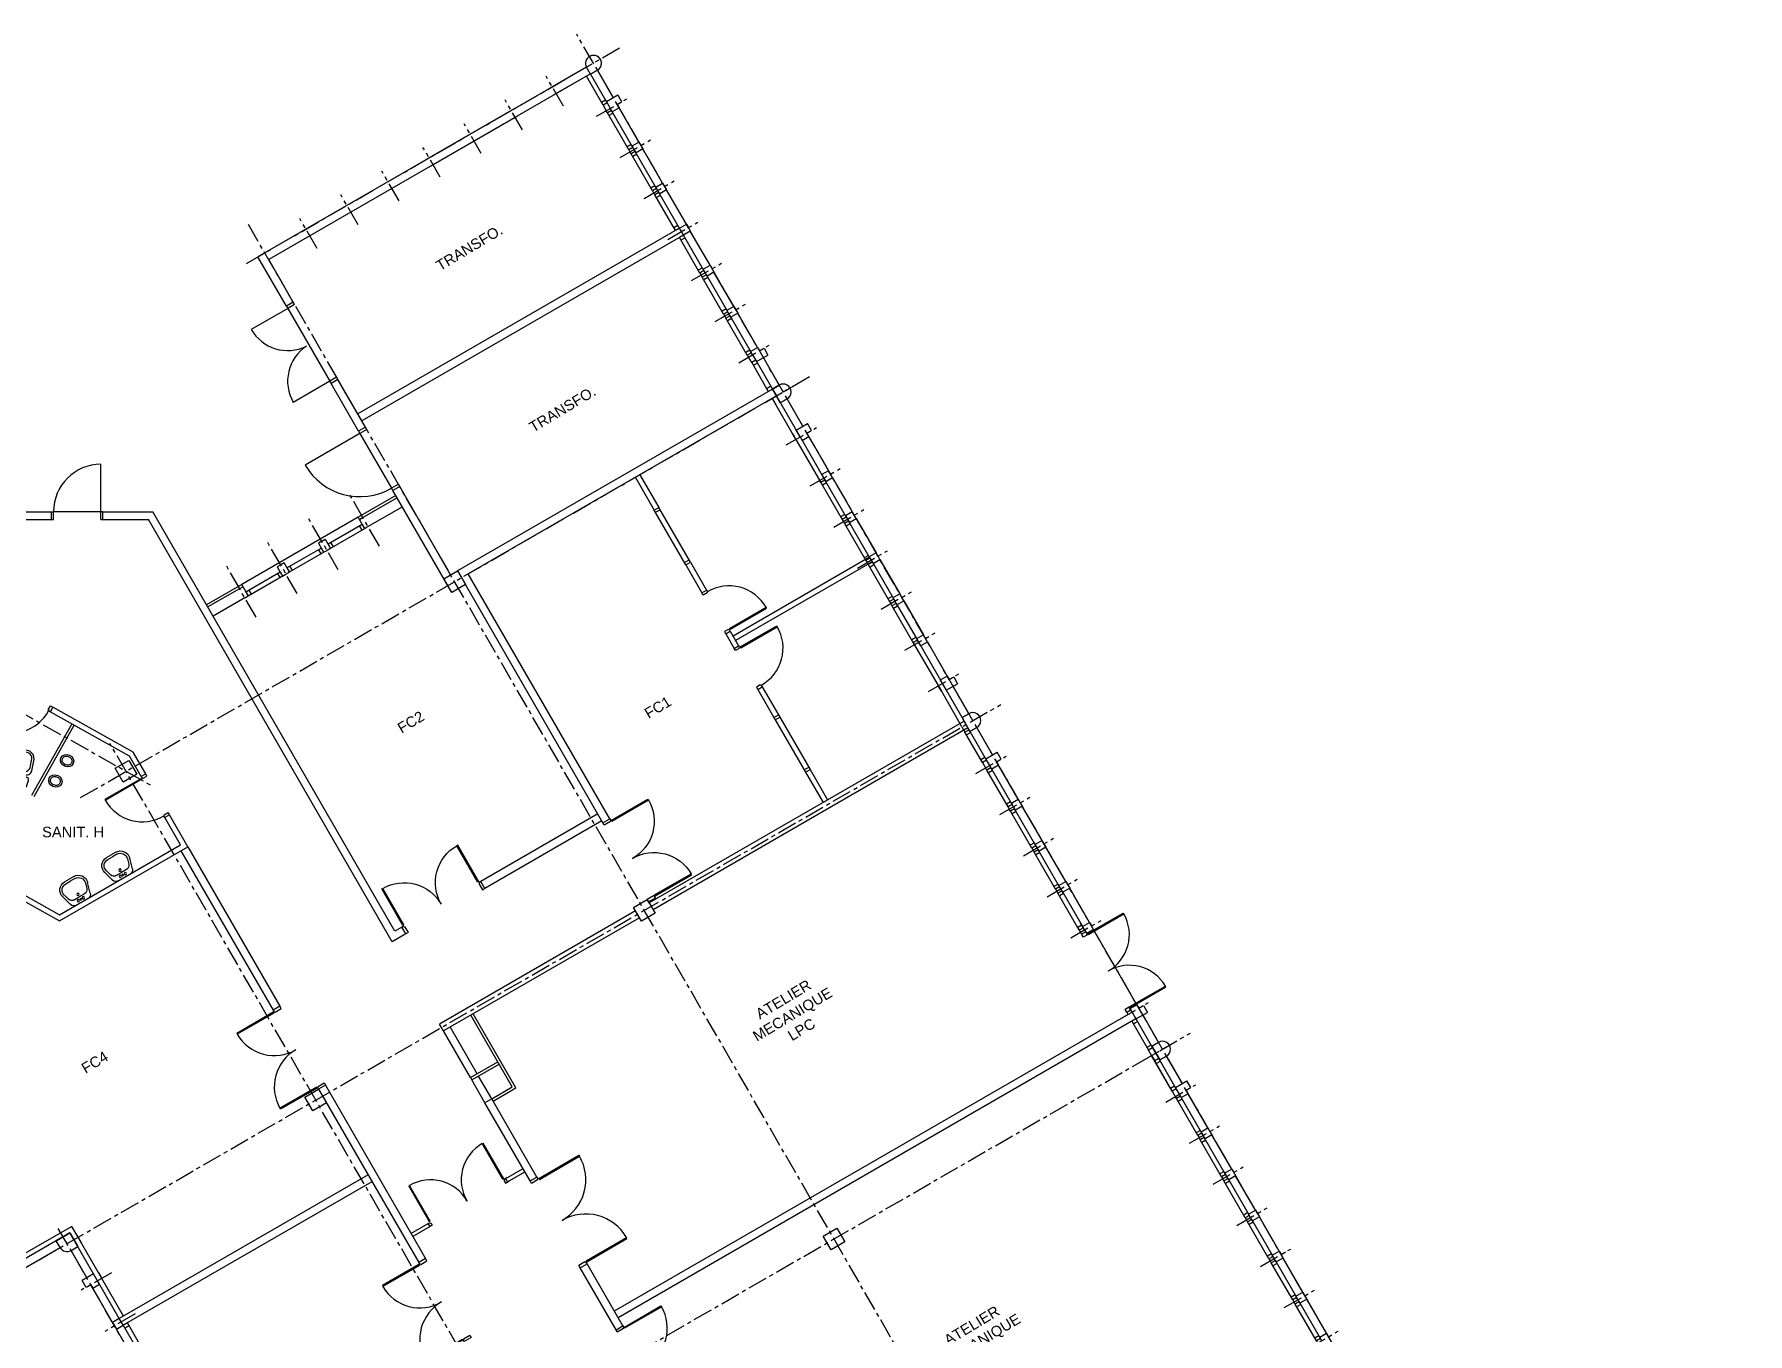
# Model space of a CAD drawing. Extents: x 1614 to 26454, y 2920 to 16595.
# Drawn here: x 8666 to 11918, y 11017 to 13482 of the extents above; entities that cross this region are included whole.
import ezdxf

# ---------------------------------------------------------------- set-up
doc = ezdxf.new("R2010")
doc.units = 0
doc.header["$MEASUREMENT"] = 0
doc.linetypes.add('AXES', pattern=[2, 1.25, -0.25, 0.25, -0.25])
doc.layers.get('0').update_dxf_attribs({"linetype": 'CONTINUOUS'})
for name, color, linetype in [('BA_APPUI_FENETRE', 140, 'CONTINUOUS'), ('BA_AXE_TRAME', 253, 'AXES'), ('BA_BARDAGE', 1, 'CONTINUOUS'), ('BA_CLOISON_EXISTANTE', 4, 'CONTINUOUS'), ('BA_DOUBLAGE', 134, 'CONTINUOUS'), ('BA_MENUIS_EXTERIEURE', 6, 'CONTINUOUS'), ('BA_MENUIS_INTERIEURE', 202, 'CONTINUOUS'), ('BA_STRUCTURE', 5, 'CONTINUOUS'), ('EQ_SANITAIRE', 60, 'CONTINUOUS'), ('TXT_REP_PIECE', 3, 'CONTINUOUS')]:
    doc.layers.add(name, color=color, linetype=linetype)

# ---------------------------------------------------------------- blocks, each defined once
blk = doc.blocks.new('LAV60')
for p, q in [((-14.4, 0), (0, 0)), ((14.4, 0), (0, 0)), ((-24, -7.3), (-30.4, -29.5)), ((-25.6, -30.9), (-22.3, -19.3)), ((-12.7, -12), (0, -12)), ((12.7, -12), (0, -12)), ((25.6, -30.9), (22.3, -19.3)), ((24, -7.3), (30.4, -29.5)), ((-11.2, -50), (0, -50)), ((-11.2, -55), (0, -55)), ((11.2, -50), (0, -50)), ((11.2, -55), (0, -55))]:
    blk.add_line(p, q)
for centre, radius in [((-6, -6), 2.61), ((0, -17.8), 2.54), ((0, -6), 1.44), ((6, -6), 2.61)]:
    blk.add_circle(centre, radius)
for centre, radius, start, end in [((-14.4, -10), 10, 90, 164.0546), ((14.4, -10), 10, 15.9454, 90), ((-11.2, -35), 20, 164.0546, 270), ((-11.2, -35), 15, 164.0546, 270), ((-12.7, -22), 10, 90, 164.0546), ((11.2, -35), 20, 270, 15.9454), ((11.2, -35), 15, 270, 15.9454), ((12.7, -22), 10, 15.9454, 90)]:
    blk.add_arc(centre, radius, start, end)
blk = doc.blocks.new('WC')
for p, q in [((-35.6, 21.6), (-56.7, 14.5)), ((-39.3, 16.2), (-55.4, 10.7)), ((-26.4, 5.3), (-26.4, 0)), ((-26.4, -5.3), (-26.4, 0)), ((-20.3, 14), (-22.5, 14)), ((-22.4, 12.2), (-22.4, 0)), ((-22.4, -12.2), (-22.4, 0)), ((-20.3, -20.8), (-20.3, 20.8)), ((-5, 27.9), (-16.3, 25.7)), ((0, -22.9), (0, 22.9)), ((-35.6, -21.6), (-56.7, -14.5)), ((-39.3, -16.2), (-55.4, -10.7)), ((-20.3, -14), (-22.5, -14)), ((-5, -27.9), (-16.3, -25.7))]:
    blk.add_line(p, q)
for centre, radius, start, end in [((-49.5, 0), 16.2, 116.4444, 180), ((-49.5, -0.4), 16.2, 178.1961, 178.7319), ((-49.5, 0), 16.2, 180, 243.5556), ((-49.5, 0), 12.2, 116.4444, 180), ((-49.5, 0), 12.2, 180, 243.5556), ((-37.4, 5.3), 11, 0, 102.4), ((-32.4, 12.2), 10, 0, 108.6162), ((-21.2, 0), 11.5, 134.9643, 225.0357), ((-15.3, 20.8), 5, 101.0796, 180), ((-5, 22.9), 5, 0, 90), ((-37.4, -5.3), 11, 257.6, 0), ((-32.4, -12.2), 10, 251.3838, 0), ((-15.3, -20.8), 5, 180, 258.9204), ((-5, -22.9), 5, 270, 0)]:
    blk.add_arc(centre, radius, start, end)
blk = doc.blocks.new('baie1')
at = {"layer": 'BA_APPUI_FENETRE'}
blk.add_line((7.5, -5), (82.5, -5), dxfattribs=at)
at = {"layer": 'BA_DOUBLAGE'}
for p, q in [((4.5, 19), (0, 19)), ((85.5, 19), (90, 19))]:
    blk.add_line(p, q, dxfattribs=at)
at = {"layer": 'BA_MENUIS_EXTERIEURE'}
for p, q in [((4.5, 19), (85.5, 19)), ((4.5, 10), (4.5, 19)), ((4.5, 10), (85.5, 10)), ((10.5, 10), (10.5, 19)), ((79.5, 10), (79.5, 19)), ((85.5, 10), (85.5, 19))]:
    blk.add_line(p, q, dxfattribs=at)
at = {"layer": 'BA_STRUCTURE'}
for points in [[(0, 10), (7.5, 10), (7.5, -5), (0, -5)], [(90, -5), (82.5, -5), (82.5, 10), (90, 10)]]:
    blk.add_lwpolyline(points, dxfattribs=at)
blk = doc.blocks.new('baie2')
at = {"layer": 'BA_DOUBLAGE'}
blk.add_line((-12, 19), (0, 19), dxfattribs=at)
at = {"layer": 'BA_MENUIS_EXTERIEURE'}
for p, q in [((-78.3, 10), (-78.3, 19)), ((-12, 19), (-78.3, 19)), ((-12, 10), (-78.3, 10)), ((-72.3, 10), (-72.3, 19)), ((-18, 10), (-18, 19)), ((-12, 10), (-12, 19))]:
    blk.add_line(p, q, dxfattribs=at)
at = {"layer": 'BA_STRUCTURE'}
for p, q in [((-75, 0), (-75, 10)), ((0, 10), (-15, 10)), ((-15, 10), (-15, -15)), ((0, -15), (-15, -15)), ((0, -5), (0, -15))]:
    blk.add_line(p, q, dxfattribs=at)
blk = doc.blocks.new('P160_15')
for p, q in [((3.5, 16.5), (3.5, 96.5)), ((3.5, 96.5), (5.5, 96.5)), ((5.5, 16.5), (5.5, 96.6)), ((167.5, 16.5), (167.5, 96.6)), ((169.5, 96.5), (167.5, 96.5)), ((169.5, 16.5), (169.5, 96.5)), ((0, 0), (0, 15)), ((0, 15), (3.5, 15)), ((5, 0), (0, 0)), ((3.5, 16.5), (5.5, 16.5)), ((3.5, 15), (3.5, 13.5)), ((3.5, 13.5), (5, 13.5)), ((5, 13.5), (5, 0)), ((169.5, 16.5), (167.5, 16.5)), ((168, 13.5), (168, 0)), ((169.5, 13.5), (168, 13.5)), ((168, 0), (173, 0)), ((169.5, 15), (169.5, 13.5)), ((173, 15), (169.5, 15)), ((173, 0), (173, 15))]:
    blk.add_line(p, q)
for centre, radius, start, end in [((5.6, 15.7), 80.9, 359.5039, 90.0499), ((167.4, 15.7), 80.9, 89.9501, 180.4961), ((5, 13.5), 0, 270, 0), ((5.5, 16.5), 0, 270, 0), ((167.5, 16.5), 0, 180, 270), ((168, 13.5), 0, 180, 270)]:
    blk.add_arc(centre, radius, start, end)
blk = doc.blocks.new('P80_15')
for p, q in [((3.5, 96.5), (5.5, 96.5)), ((3.5, 16.5), (3.5, 96.5)), ((5.5, 16.5), (5.5, 96.6)), ((0, 0), (0, 15)), ((0, 15), (3.5, 15)), ((5, 0), (0, 0)), ((3.5, 16.5), (5.5, 16.5)), ((3.5, 15), (3.5, 13.5)), ((3.5, 13.5), (5, 13.5)), ((5, 13.5), (5, 0)), ((85, 13.5), (85, 0)), ((86.5, 13.5), (85, 13.5)), ((85, 0), (90, 0)), ((90, 15), (86.5, 15)), ((86.5, 15), (86.5, 13.5)), ((90, 0), (90, 15))]:
    blk.add_line(p, q)
for centre, radius, start, end in [((5.6, 15.7), 80.9, 359.5039, 90.0499), ((5, 13.5), 0, 270, 0), ((5.5, 16.5), 0, 270, 0)]:
    blk.add_arc(centre, radius, start, end)

msp = doc.modelspace()

# ---------------------------------------------------------------- linework, layer by layer
for p, q in [((9933.2, 12422.3), (9941.9, 12427.3)), ((9978.2, 12344.4), (9986.9, 12349.4)), ((9994, 12317), (10002.7, 12322)), ((10039, 12239.1), (10047.7, 12244.1))]:
    msp.add_line(p, q)
at = {"layer": 'BA_APPUI_FENETRE'}
for p, q in [((9764.8, 13362.1), (9734.7, 13414)), ((9734.7, 13414), (9764.7, 13362.1)), ((9903.5, 13121.8), (9866, 13186.7)), ((9948.5, 13043.8), (9911, 13108.8)), ((9147, 12962.1), (9226.8, 12823.8)), ((10049.8, 12868.5), (10079.7, 12816.5)), ((10124.8, 12738.6), (10094.7, 12790.5)), ((9284, 12724.8), (9344, 12620.9)), ((10136, 12719.1), (10173.5, 12654.1)), ((8792.6, 12576.3), (8702.6, 12576.3)), ((9280.5, 12565.8), (9059.7, 12438.3)), ((10361, 12329.4), (10398.5, 12264.4)), ((10439.7, 12192.9), (10409.7, 12244.9)), ((10409.8, 12244.9), (10439.7, 12192.9)), ((10484.8, 12115), (10454.7, 12167)), ((10758.5, 11640.9), (10676, 11783.8)), ((10769.8, 11621.4), (10799.7, 11569.4)), ((10814.7, 11543.4), (10844.7, 11491.5)), ((10844.8, 11491.5), (10814.7, 11543.4)), ((8585.3, 11105), (8715.2, 11180)), ((8765.7, 11122.5), (8735.8, 11174.5)), ((11118.5, 11017.3), (11036, 11160.2)), ((8814.5, 11038.1), (8777, 11103)), ((8859.5, 10960.2), (8822, 11025.1))]:
    msp.add_line(p, q, dxfattribs=at)
at = {"layer": 'BA_AXE_TRAME', "ltscale": 30}
for p, q in [((11917.8, 9632.9), (9695.5, 13482.2)), ((9068.9, 13047.5), (9779.9, 13458)), ((9670.2, 13345.9), (9637.5, 13402.5)), ((9592.3, 13300.9), (9559.6, 13357.5)), ((9733.2, 13326.6), (9790.5, 13359.7)), ((9514.3, 13255.9), (9481.6, 13312.5)), ((9436.4, 13210.9), (9403.7, 13267.5)), ((9778.2, 13248.6), (9835.5, 13281.7)), ((9358.4, 13165.9), (9325.7, 13222.5)), ((9823.2, 13170.7), (9880.5, 13203.8)), ((9280.5, 13120.9), (9247.8, 13177.5)), ((11551.2, 8827.9), (9071.9, 13122.2)), ((9202.6, 13075.9), (9169.9, 13132.5)), ((9868.2, 13092.7), (9925.5, 13125.8)), ((9913.2, 13014.8), (9970.5, 13047.9)), ((9958.2, 12936.9), (10015.5, 12970)), ((10003.2, 12858.9), (10060.5, 12892)), ((8754, 12033.8), (10140.2, 12834.1)), ((10048.2, 12781), (10105.5, 12814.1)), ((10048.2, 12781), (10105.5, 12814.1)), ((10093.2, 12703), (10150.5, 12736.1)), ((10138.2, 12625.1), (10195.5, 12658.2)), ((9320.9, 12510.9), (9265, 12607.7)), ((9242.9, 12465.9), (9187.1, 12562.7)), ((10183.2, 12547.2), (10240.5, 12580.2)), ((9165, 12420.9), (9109.1, 12517.7)), ((10228.2, 12469.2), (10285.5, 12502.3)), ((9087.1, 12375.9), (9031.2, 12472.7)), ((10273.2, 12391.3), (10330.5, 12424.4)), ((10318.2, 12313.3), (10375.5, 12346.4)), ((8421.5, 12319.2), (8891.9, 12054.7)), ((10363.2, 12235.4), (10420.5, 12268.5)), ((8519.4, 11066.9), (10500.2, 12210.5)), ((11032, 8287.1), (8809.6, 12136.4)), ((10453.2, 12079.5), (10510.5, 12112.6)), ((10498.2, 12001.6), (10555.5, 12034.6)), ((10543.2, 11923.6), (10600.5, 11956.7)), ((10588.2, 11845.7), (10645.5, 11878.8)), ((10633.2, 11767.7), (10690.5, 11800.8)), ((10633.2, 11767.7), (10690.5, 11800.8)), ((10723.2, 11611.8), (10780.5, 11644.9)), ((10723.2, 11611.8), (10780.5, 11644.9)), ((10739.2, 11626.3), (10741.5, 11622.4)), ((9035.3, 10533.4), (10860.2, 11587)), ((10768.2, 11533.9), (10825.5, 11567)), ((10813.2, 11456), (10870.5, 11489.1)), ((10858.2, 11378), (10915.5, 11411.1)), ((10903.2, 11300.1), (10960.5, 11333.2)), ((10948.2, 11222.1), (11005.5, 11255.2)), ((10200.2, 8637.9), (8708.2, 11222.1)), ((10993.2, 11144.2), (11050.5, 11177.3)), ((10993.2, 11144.2), (11050.5, 11177.3)), ((8812.3, 11132.1), (8754.9, 11099)), ((11038.2, 11066.2), (11095.5, 11099.3)), ((8857.3, 11054.1), (8799.9, 11021.1)), ((11083.2, 10988.3), (11140.5, 11021.4)), ((11083.2, 10988.3), (11140.5, 11021.4))]:
    msp.add_line(p, q, dxfattribs=at)
at = {"layer": 'BA_BARDAGE'}
for p, q in [((9352, 12607.1), (9280.5, 12565.8)), ((9283, 12561.5), (9280.5, 12565.8)), ((9059.7, 12438.3), (8993, 12399.8)), ((9062.2, 12434), (9059.7, 12438.3))]:
    msp.add_line(p, q, dxfattribs=at)
at = {"layer": 'BA_CLOISON_EXISTANTE'}
for p, q in [((9806.7, 12641.5), (9842.5, 12579.4)), ((9815.3, 12646.5), (9851.2, 12584.4)), ((9842.5, 12579.4), (9851.2, 12584.4)), ((10251, 12489.9), (9992.1, 12340.4)), ((9902.5, 12475.5), (9911.2, 12480.5)), ((9902.5, 12475.5), (9933.2, 12422.3)), ((9911.2, 12480.5), (9941.9, 12427.3)), ((10256, 12481.2), (9997.1, 12331.7)), ((9978.2, 12344.4), (9994, 12317)), ((9986.9, 12349.4), (10002.7, 12322)), ((10039, 12239.1), (10069.7, 12185.9)), ((10047.7, 12244.1), (10078.4, 12190.9)), ((8846.5, 12112.5), (8696.3, 12196.5)), ((8853.8, 12119.9), (8701.2, 12205.2)), ((8661.6, 12038.5), (8737.5, 12173.4)), ((8666, 12036), (8741.9, 12171)), ((10069.7, 12185.9), (10078.4, 12190.9)), ((8868.8, 12074.1), (8846.5, 12112.5)), ((8877.4, 12079.1), (8853.8, 12119.9)), ((10129.7, 12082), (10138.4, 12087)), ((10129.7, 12082), (10162.9, 12024.5)), ((10138.4, 12087), (10171.6, 12029.5)), ((8317.3, 12034.3), (8713.7, 11811.3)), ((8307.3, 12028.4), (8713.7, 11799.8)), ((8957.4, 11940.5), (8922.4, 12001.1)), ((8943.8, 11944.1), (8913.7, 11996.1)), ((8713.7, 11811.3), (8943.8, 11944.1)), ((8713.7, 11799.8), (8957.4, 11940.5)), ((9573.2, 11484.8), (9494.5, 11621.2)), ((9580.1, 11483), (9498.8, 11623.7)), ((9493.8, 11502.5), (9545.7, 11532.5)), ((9496.3, 11498.1), (9548.2, 11528.1)), ((9493.8, 11502.5), (9496.3, 11498.1)), ((9534.3, 11462.3), (9573.2, 11484.8)), ((9536.8, 11458), (9580.1, 11483)), ((9593.5, 11329.7), (9560.5, 11310.6)), ((9564.2, 11304.8), (9597, 11323.7)), ((9380.9, 11207), (9413.7, 11225.9)), ((9417.2, 11219.8), (9384.4, 11200.9))]:
    msp.add_line(p, q, dxfattribs=at)
at = {"layer": 'BA_DOUBLAGE'}
for p, q in [((9745.5, 13347.5), (9751.5, 13337.1)), ((9843.7, 13177.3), (9841.5, 13181.2)), ((9929.2, 13029.2), (9931.5, 13025.4)), ((10027.5, 12859.1), (10021.5, 12869.5)), ((10066.5, 12791.5), (10072.3, 12781.4)), ((10066.5, 12791.5), (10072.3, 12781.4)), ((10066.5, 12791.5), (10072.3, 12781.4)), ((10066.5, 12791.5), (10074, 12778.5)), ((10105.5, 12724), (10111.5, 12713.6)), ((10154.2, 12639.5), (10156.5, 12635.6)), ((10379.2, 12249.8), (10381.5, 12245.9)), ((10387.5, 12235.5), (10381.5, 12245.9)), ((10426.5, 12168), (10420.7, 12178.1)), ((10426.5, 12168), (10420.7, 12178.1)), ((10426.5, 12168), (10432.3, 12157.9)), ((10426.5, 12168), (10432.3, 12157.9)), ((10645.5, 11788.7), (10651.5, 11778.3)), ((10653.7, 11774.4), (10651.5, 11778.3)), ((10786.5, 11544.4), (10780.7, 11554.5)), ((10786.5, 11544.4), (10780.7, 11554.5)), ((10786.5, 11544.4), (10780.7, 11554.5)), ((10786.5, 11544.4), (10780.7, 11554.5)), ((10786.5, 11544.4), (10780.7, 11554.5)), ((10786.5, 11544.4), (10792.3, 11534.4)), ((10786.5, 11544.4), (10792.3, 11534.4)), ((10786.5, 11544.4), (10792.3, 11534.4)), ((8749, 11199.5), (8737, 11220.3)), ((8749, 11199.5), (8754.8, 11189.4)), ((8788, 11131.9), (8794, 11121.5))]:
    msp.add_line(p, q, dxfattribs=at)
at = {"layer": 'BA_MENUIS_EXTERIEURE'}
for p, q in [((9745.5, 13347.5), (9713.7, 13402.5)), ((9753.3, 13352), (9721.5, 13407)), ((9750.3, 13357.2), (9742.5, 13352.7)), ((9753.3, 13352), (9745.5, 13347.5)), ((9761.5, 13337.7), (9753.7, 13333.2)), ((9764.5, 13332.5), (9756.7, 13328)), ((9851.5, 13181.8), (9843.7, 13177.3)), ((9882.7, 13109.8), (9843.7, 13177.3)), ((9854.5, 13176.6), (9846.7, 13172.1)), ((9892, 13111.7), (9851.5, 13181.8)), ((9887.5, 13119.5), (9879.7, 13115)), ((9890.5, 13114.3), (9882.7, 13109.8)), ((9898, 13101.3), (9890.2, 13096.8)), ((9929.2, 13029.2), (9890.2, 13096.8)), ((9901, 13096.1), (9893.2, 13091.6)), ((9937, 13033.7), (9896.5, 13103.9)), ((9934, 13038.9), (9926.2, 13034.4)), ((9937, 13033.7), (9929.2, 13029.2)), ((10035.3, 12863.6), (10027.5, 12859.1)), ((10027.5, 12859.1), (10059, 12804.5)), ((10038.3, 12858.4), (10030.5, 12853.9)), ((10035.3, 12863.6), (10066.8, 12809)), ((10063.8, 12814.2), (10056, 12809.7)), ((10066.8, 12809), (10059, 12804.5)), ((10111.5, 12713.6), (10066.5, 12791.5)), ((10119.3, 12718.1), (10074.3, 12796)), ((10119.3, 12718.1), (10166.5, 12636.2)), ((10111.5, 12713.6), (10158.7, 12631.7)), ((9288.5, 12552), (9223.6, 12514.5)), ((9295.6, 12545.7), (9225.5, 12505.2)), ((9283.3, 12549), (9287.8, 12541.2)), ((9288.5, 12552), (9293, 12544.2)), ((9145.6, 12469.5), (9210.6, 12507)), ((9147.5, 12460.2), (9217.7, 12500.7)), ((9205.4, 12504), (9209.9, 12496.2)), ((9210.6, 12507), (9215.1, 12499.2)), ((9223.6, 12514.5), (9228.1, 12506.7)), ((9228.8, 12517.5), (9233.3, 12509.7)), ((9067.7, 12424.5), (9132.7, 12462)), ((9072.2, 12416.7), (9139.8, 12455.7)), ((9127.5, 12459), (9132, 12451.2)), ((9132.7, 12462), (9137.2, 12454.2)), ((9145.6, 12469.5), (9150.1, 12461.7)), ((9150.8, 12472.5), (9155.3, 12464.7)), ((9067.7, 12424.5), (9072.2, 12416.7)), ((9072.9, 12427.5), (9077.4, 12419.7)), ((10334.2, 12327.8), (10387.5, 12235.5)), ((10342, 12332.3), (10395.3, 12240)), ((10387.5, 12235.5), (10422.7, 12174.5)), ((10395.3, 12240), (10430.5, 12179)), ((10481.5, 12090.6), (10473.7, 12086.1)), ((10484.5, 12085.5), (10476.7, 12081)), ((10665.1, 11775.7), (10732.6, 11814.7)), ((10666, 11774), (10733.7, 11813.1)), ((10732.6, 11814.7), (10733.6, 11813)), ((10661.5, 11778.9), (10653.7, 11774.4)), ((10653.7, 11774.4), (10656.7, 11769.2)), ((10656.7, 11769.2), (10654.3, 11773.4)), ((10664.5, 11773.7), (10656.7, 11769.2)), ((10663.3, 11773), (10656.7, 11769.2)), ((10661.5, 11778.9), (10664.5, 11773.7)), ((10662.1, 11777.9), (10663.8, 11774.9)), ((10665.1, 11775.7), (10666, 11774)), ((10745, 11637.2), (10812.7, 11676.2)), ((10746, 11635.5), (10813.6, 11674.5)), ((10813.6, 11674.5), (10812.6, 11676.2)), ((10744, 11636), (10736.2, 11631.5)), ((10742.8, 11635.3), (10736.2, 11631.5)), ((10739.2, 11626.3), (10736.2, 11631.5)), ((10736.2, 11631.5), (10738.7, 11627.3)), ((10747, 11630.8), (10739.2, 11626.3)), ((10747, 11630.8), (10744, 11636)), ((10746.5, 11631.8), (10744.8, 11634.7)), ((10746, 11635.5), (10745, 11637.2)), ((10756.8, 11613.9), (10749, 11609.4)), ((10749, 11609.4), (10780.7, 11554.5)), ((10755.3, 11616.5), (10788.4, 11559)), ((10759.8, 11608.7), (10752, 11604.2)), ((10785.4, 11564.2), (10777.7, 11559.7)), ((10788.4, 11559), (10780.7, 11554.5)), ((10825.5, 11476.9), (10786.5, 11544.4)), ((10833.3, 11481.4), (10794.3, 11548.9)), ((10841.5, 11467.1), (10833.7, 11462.6)), ((10844.5, 11461.9), (10836.7, 11457.4)), ((8737, 11220.3), (8581.1, 11130.3)), ((8794, 11121.5), (8737, 11220.3)), ((8733.7, 11208), (8577.8, 11118)), ((8786.2, 11117), (8733.7, 11208)), ((8835.2, 11050.1), (8794, 11121.5)), ((8827.4, 11045.6), (8786.2, 11117)), ((8873.9, 10965.1), (8833.4, 11035.2)), ((8834.9, 11032.6), (8842.7, 11037.1)), ((8837.9, 11027.4), (8845.7, 11031.9)), ((8881.7, 10969.6), (8842.7, 11037.1))]:
    msp.add_line(p, q, dxfattribs=at)
for centre, radius, start, end in [((10665.4, 11773.5), 78.9, 299.5039, 30.0499), ((10663.3, 11773), 0, 210, 300), ((10666, 11774), 0, 210, 300), ((10744.3, 11636.8), 78.9, 29.9501, 120.4961), ((10742.8, 11635.3), 0, 120, 210), ((10745, 11637.2), 0, 120, 210)]:
    msp.add_arc(centre, radius, start, end, dxfattribs=at)
at = {"layer": 'BA_MENUIS_INTERIEURE'}
for p, q in [((9147, 12962.1), (9077.7, 12922.1)), ((9144.5, 12966.5), (9147, 12962.1)), ((9160, 12969.6), (9147, 12962.1)), ((9160, 12969.6), (9157.5, 12974)), ((9226.8, 12823.8), (9157.5, 12783.8)), ((9239.8, 12831.3), (9226.8, 12823.8)), ((9229.3, 12819.5), (9226.8, 12823.8)), ((9239.8, 12831.3), (9242.3, 12827)), ((9284, 12724.8), (9180.1, 12664.8)), ((9281.5, 12729.1), (9284, 12724.8)), ((9297, 12732.3), (9284, 12724.8)), ((9297, 12732.3), (9294.5, 12736.6)), ((8792.6, 12576.3), (8792.6, 12666.3)), ((9357, 12628.4), (9344, 12620.9)), ((9346.5, 12616.6), (9344, 12620.9)), ((9359.5, 12624.1), (9357, 12628.4)), ((8698.9, 12576.3), (8702.6, 12576.3)), ((8698.9, 12561.3), (8702.6, 12561.3)), ((8702.6, 12561.3), (8702.6, 12576.3)), ((8792.6, 12561.3), (8792.6, 12576.3)), ((8796.4, 12576.3), (8792.6, 12576.3)), ((8792.6, 12561.3), (8796.4, 12561.3)), ((9902.6, 12475.5), (9842.6, 12579.5)), ((9845.1, 12575.1), (9853.7, 12580.1)), ((9911.2, 12480.5), (9851.2, 12584.4)), ((9900.1, 12479.9), (9908.7, 12484.8)), ((9935.7, 12418), (9933.2, 12422.3)), ((9943.1, 12422.2), (9935.7, 12418)), ((9941.9, 12427.3), (9943.6, 12424.3)), ((9943.6, 12424.3), (9942.3, 12423.5)), ((9942.3, 12423.5), (9943.1, 12422.2)), ((9985.4, 12354.9), (10054.8, 12394.9)), ((9986.4, 12353.2), (10055.7, 12393.2)), ((10055.7, 12393.2), (10054.7, 12394.9)), ((10005.7, 12319.7), (10075, 12359.7)), ((10006.7, 12318), (10076.1, 12358.1)), ((10075, 12359.7), (10076, 12358)), ((9983.1, 12352.9), (9975.7, 12348.7)), ((9975.7, 12348.7), (9978.2, 12344.4)), ((9983.8, 12351.6), (9983.1, 12352.9)), ((9985.1, 12352.4), (9983.8, 12351.6)), ((9986.9, 12349.4), (9985.1, 12352.4)), ((9986.4, 12353.2), (9985.4, 12354.9)), ((9996.5, 12312.7), (9994, 12317)), ((10003.9, 12317), (9996.5, 12312.7)), ((10002.7, 12322), (10004.4, 12319)), ((10004.4, 12319), (10003.1, 12318.3)), ((10003.1, 12318.3), (10003.9, 12317)), ((10005.7, 12319.7), (10006.7, 12318)), ((10043.9, 12247.7), (10036.5, 12243.4)), ((10036.5, 12243.4), (10039, 12239.1)), ((10044.6, 12246.4), (10043.9, 12247.7)), ((10045.9, 12247.1), (10044.6, 12246.4)), ((10047.7, 12244.1), (10045.9, 12247.1)), ((8692.6, 12200.2), (8696.8, 12207.7)), ((8694, 12199.5), (8692.6, 12200.2)), ((8693.2, 12198.2), (8694, 12199.5)), ((8696.3, 12196.5), (8693.2, 12198.2)), ((8701.2, 12205.2), (8696.3, 12196.5)), ((8696.8, 12207.7), (8701.2, 12205.2)), ((10069.8, 12186), (10129.8, 12082)), ((10072.3, 12181.6), (10080.9, 12186.6)), ((10078.4, 12190.9), (10138.4, 12087)), ((8869.2, 12070.3), (8799.9, 12030.3)), ((8870.2, 12068.5), (8800.8, 12028.5)), ((8877.4, 12079.1), (8868.8, 12074.1)), ((8868.8, 12074.1), (8870.5, 12071)), ((8869.2, 12070.3), (8870.2, 12068.5)), ((8870.5, 12071), (8871.8, 12071.8)), ((8871.8, 12071.8), (8872.6, 12070.5)), ((8872.6, 12070.5), (8879.9, 12074.7)), ((8879.9, 12074.7), (8877.4, 12079.1)), ((10127.3, 12086.4), (10135.9, 12091.3)), ((8799.9, 12030.3), (8800.9, 12028.6)), ((8912, 11999.1), (8913.3, 11999.9)), ((8912.5, 12001.2), (8919.9, 12005.4)), ((8913.3, 11999.9), (8912.5, 12001.2)), ((8922.4, 12001.1), (8913.7, 11996.1)), ((8922.4, 12001.1), (8919.9, 12005.4)), ((8913.7, 11996.1), (8912, 11999.1)), ((9493.8, 11502.5), (9442.5, 11591.2)), ((9506.8, 11510), (9455.5, 11598.7)), ((9521.3, 11454.8), (9496.3, 11498.1)), ((9534.3, 11462.3), (9509.3, 11505.6)), ((9555.3, 11309.3), (9516, 11377.5)), ((9555.3, 11309.3), (9516, 11377.5)), ((9557, 11310.3), (9517.8, 11378.3)), ((9557, 11310.3), (9517.8, 11378.3)), ((9623.4, 11311.3), (9699.6, 11355.3)), ((9624.5, 11309.4), (9700.8, 11353.5)), ((9699.6, 11355.3), (9700.7, 11353.4)), ((9415.9, 11228.9), (9376.7, 11296.9)), ((9415.9, 11228.9), (9376.7, 11296.9)), ((9377.3, 11295.9), (9379, 11296.9)), ((9377.3, 11295.9), (9379, 11296.9)), ((9417.6, 11229.9), (9378.3, 11298)), ((9417.6, 11229.9), (9378.3, 11298)), ((9557, 11310.3), (9555.3, 11309.3)), ((9557, 11310.3), (9555.3, 11309.3)), ((9558.5, 11307.8), (9557.2, 11307.1)), ((9558.5, 11307.8), (9557.2, 11307.1)), ((9557.2, 11307.1), (9560, 11302.3)), ((9557.2, 11307.1), (9560, 11302.3)), ((9563.1, 11312.2), (9557.8, 11309.1)), ((9557.8, 11309.1), (9558.5, 11307.8)), ((9557.8, 11309.1), (9558.5, 11307.8)), ((9560, 11302.3), (9566.6, 11306.1)), ((9564.2, 11304.8), (9560.8, 11310.8)), ((9564.2, 11304.8), (9560.8, 11310.8)), ((9607, 11306.4), (9620, 11313.9)), ((9609.8, 11301.6), (9607, 11306.4)), ((9621.3, 11308.3), (9609.8, 11301.6)), ((9620, 11313.9), (9621.9, 11310.5)), ((9621.9, 11310.5), (9620.5, 11309.7)), ((9620.5, 11309.7), (9621.3, 11308.3)), ((9623.4, 11311.3), (9624.5, 11309.4)), ((9412.1, 11225), (9416.7, 11227.6)), ((9417.2, 11219.8), (9413.7, 11225.9)), ((9417.2, 11219.8), (9413.7, 11225.9)), ((9421.4, 11222.3), (9415.6, 11218.9)), ((9415.9, 11228.9), (9417.6, 11229.9)), ((9415.9, 11228.9), (9417.6, 11229.9)), ((9416.7, 11227.6), (9417.4, 11226.3)), ((9416.7, 11227.6), (9417.4, 11226.3)), ((9417.4, 11226.3), (9418.7, 11227.1)), ((9417.4, 11226.3), (9418.7, 11227.1)), ((9418.7, 11227.1), (9421.4, 11222.3)), ((9418.7, 11227.1), (9421.4, 11222.3)), ((9713.5, 11155.1), (9789.9, 11199.2)), ((9714.6, 11153.2), (9790.8, 11197.2)), ((9790.8, 11197.2), (9789.7, 11199.1)), ((9714.6, 11153.2), (9713.5, 11155.1)), ((9711, 11153), (9699.4, 11146.3)), ((9703.5, 11139.2), (9699.4, 11146.3)), ((9699.4, 11146.3), (9702.2, 11141.5)), ((9702.2, 11141.5), (9715.1, 11149)), ((9711.8, 11151.6), (9711, 11153)), ((9713.2, 11152.4), (9711.8, 11151.6)), ((9715.1, 11149), (9713.2, 11152.4))]:
    msp.add_line(p, q, dxfattribs=at)
for centre, radius, start, end in [((9147, 12962.1), 80, 210, 296.3754), ((9226.8, 12823.8), 80, 123.6246, 210), ((8792.6, 12576.3), 90, 90, 180), ((9284, 12724.8), 120, 210, 300), ((9984.7, 12354.6), 80.9, 29.9501, 120.4961), ((10006.1, 12317.6), 80.9, 299.5039, 30.0499), ((9983.1, 12352.9), 0, 120, 210), ((9985.4, 12354.9), 0, 120, 210), ((10003.9, 12317), 0, 210, 300), ((10006.7, 12318), 0, 210, 300), ((8622.2, 12237.1), 80.9, 240.7527, 331.2988), ((8870.2, 12068.5), 0, 299.9748, 29.9748), ((8872.6, 12070.5), 0, 299.9748, 29.9748), ((8871, 12068.9), 80.9, 209.9249, 300.4709), ((9555.7, 11308.6), 79.4, 119.9501, 210.4961), ((9555.7, 11308.6), 79.4, 119.9501, 210.4961), ((9623.7, 11308.9), 89, 299.5039, 30.0499), ((9418.1, 11229.2), 79.4, 29.5039, 120.0499), ((9418.1, 11229.2), 79.4, 29.5039, 120.0499), ((9555.3, 11309.3), 0, 210, 300), ((9555.3, 11309.3), 0, 210, 300), ((9557.2, 11307.1), 0, 210, 300), ((9557.2, 11307.1), 0, 210, 300), ((9621.3, 11308.3), 0, 210, 300), ((9624.5, 11309.4), 0, 210, 300), ((9417.6, 11229.9), 0, 300, 30), ((9417.6, 11229.9), 0, 300, 30), ((9418.7, 11227.1), 0, 300, 30), ((9418.7, 11227.1), 0, 300, 30), ((9712.7, 11154.8), 89, 29.9501, 120.4961), ((9713.5, 11155.1), 0, 120, 210), ((9711, 11153), 0, 120, 210)]:
    msp.add_arc(centre, radius, start, end, dxfattribs=at)
at = {"layer": 'BA_STRUCTURE'}
for p, q in [((9714, 13420), (9090.5, 13060)), ((9721.5, 13407), (9111, 13054.5)), ((9714, 13420), (9644.8, 13380)), ((9721.5, 13407), (9652.3, 13367)), ((9721.8, 13406.6), (9714, 13420)), ((9734.8, 13414.1), (9721.8, 13406.6)), ((9721.8, 13406.6), (9734.8, 13414.1)), ((9730.4, 13411.6), (9721.8, 13406.6)), ((9730.4, 13411.6), (9721.8, 13406.6)), ((9730.4, 13411.6), (9721.8, 13406.6)), ((9751.8, 13354.6), (9773.4, 13367.1)), ((9780.9, 13354.1), (9773.4, 13367.1)), ((9575.5, 13340), (9410.9, 13245)), ((9759.3, 13341.6), (9751.8, 13354.6)), ((9772.3, 13349.1), (9780.9, 13354.1)), ((9776, 13342.6), (9772.3, 13349.1)), ((9583, 13327), (9418.4, 13232)), ((9890.5, 13114.3), (9280, 12761.8)), ((9898, 13101.3), (9287.5, 12748.8)), ((9144.5, 12966.5), (9090.5, 13060)), ((9157.5, 12974), (9111, 13054.5)), ((9157.5, 12974), (9144.5, 12966.5)), ((10042.3, 12881.5), (10050.9, 12886.5)), ((10050.9, 12886.5), (10058.4, 12873.5)), ((10029.3, 12874), (10036.8, 12861)), ((10036.8, 12861), (10058.4, 12873.5)), ((9242.3, 12827), (9229.3, 12819.5)), ((9281.5, 12729.1), (9229.3, 12819.5)), ((9294.5, 12736.6), (9242.3, 12827)), ((10066.8, 12809), (10079.8, 12816.6)), ((10066.8, 12809), (10079.8, 12816.6)), ((10079.8, 12816.5), (10066.8, 12809)), ((10079.8, 12816.5), (10066.8, 12809)), ((10079.8, 12816.5), (10066.8, 12809)), ((10075.4, 12814), (10066.8, 12809)), ((10075.4, 12814), (10066.8, 12809)), ((10075.4, 12814), (10066.8, 12809)), ((10075.4, 12814), (10066.8, 12809)), ((10075.4, 12814), (10066.8, 12809)), ((10066.8, 12809), (9469.2, 12464)), ((10074.3, 12796), (9489.7, 12458.5)), ((10066.8, 12809), (10081.8, 12783)), ((10066.8, 12809), (10074.3, 12796)), ((10066.8, 12809), (10074.3, 12796)), ((10081.8, 12783), (10066.8, 12809)), ((10081.8, 12783), (10074.3, 12796)), ((10081.8, 12783), (10074.3, 12796)), ((10081.8, 12783), (10094.8, 12790.6)), ((10081.8, 12783), (10094.8, 12790.6)), ((10094.8, 12790.5), (10081.8, 12783)), ((10094.8, 12790.5), (10081.8, 12783)), ((10094.8, 12790.5), (10081.8, 12783)), ((10090.4, 12788), (10081.8, 12783)), ((10090.4, 12788), (10081.8, 12783)), ((10090.4, 12788), (10081.8, 12783)), ((10090.4, 12788), (10081.8, 12783)), ((10090.4, 12788), (10081.8, 12783)), ((9294.5, 12736.6), (9281.5, 12729.1)), ((10111.8, 12731.1), (10133.4, 12743.6)), ((10119.3, 12718.1), (10111.8, 12731.1)), ((10132.3, 12725.6), (10140.9, 12730.6)), ((10140.9, 12730.6), (10133.4, 12743.6)), ((9359.5, 12624.1), (9346.5, 12616.6)), ((9456.2, 12456.5), (9359.5, 12624.1)), ((9354.5, 12602.7), (9283, 12561.5)), ((9364.5, 12585.4), (9299.5, 12547.9)), ((9458.2, 12423), (9346.5, 12616.6)), ((7979.8, 12561.3), (8698.9, 12561.3)), ((7994.8, 12576.3), (8698.9, 12576.3)), ((8698.9, 12561.3), (8698.9, 12576.3)), ((8698.9, 12561.3), (8698.9, 12576.3)), ((8796.4, 12561.3), (8796.4, 12576.3)), ((8796.4, 12576.3), (8891.1, 12576.3)), ((8796.4, 12561.3), (8882.5, 12561.3)), ((9345, 11760.1), (8882.5, 12561.3)), ((9350.5, 11780.6), (8891.1, 12576.3)), ((9758.2, 11993.5), (9489.7, 12458.5)), ((9055.7, 12430.2), (8995.5, 12395.5)), ((9745.2, 11986), (9484.2, 12438)), ((9065.7, 12412.9), (9005.5, 12378.2)), ((10398.5, 12264.4), (10402.3, 12257.9)), ((10402.3, 12257.9), (10410.9, 12262.9)), ((10410.9, 12262.9), (10418.4, 12249.9)), ((10389.3, 12250.4), (10396.8, 12237.4)), ((10396.8, 12237.4), (10418.4, 12249.9)), ((10430.5, 12179), (9833, 11834)), ((10438, 12166), (9840.5, 11821)), ((10426.8, 12185.5), (10439.8, 12193)), ((10439.8, 12193), (10426.8, 12185.5)), ((10435.4, 12190.5), (10426.8, 12185.5)), ((10435.4, 12190.5), (10426.8, 12185.5)), ((10435.4, 12190.5), (10426.8, 12185.5)), ((10426.8, 12185.5), (10441.8, 12159.5)), ((10441.8, 12159.5), (10426.8, 12185.5)), ((10454.8, 12167), (10441.8, 12159.5)), ((10441.8, 12159.5), (10454.8, 12167)), ((10450.4, 12164.5), (10441.8, 12159.5)), ((10450.4, 12164.5), (10441.8, 12159.5)), ((10496, 12095.5), (10492.3, 12102)), ((9735.5, 12002.9), (9513.3, 11874.6)), ((9743, 11989.9), (9520.8, 11861.6)), ((8957.4, 11940.5), (9132.2, 11637.8)), ((8944.4, 11933), (9119.2, 11630.3)), ((9833, 11834), (9829.2, 11840.5)), ((9846, 11841.5), (9844.7, 11843.6)), ((9807, 11819), (9435, 11604.2)), ((9814.5, 11806), (9442.5, 11591.2)), ((9371, 11775.1), (9345, 11760.1)), ((9363.5, 11788.1), (9350.5, 11780.6)), ((10659.3, 11782.8), (10651.8, 11795.8)), ((10749.3, 11626.9), (9766.8, 11059.6)), ((10756.8, 11613.9), (9774.3, 11046.7)), ((10749.3, 11626.9), (10756.8, 11613.9)), ((10756.8, 11613.9), (10778.4, 11626.4)), ((10762.3, 11634.4), (10770.9, 11639.4)), ((10770.9, 11639.4), (10778.4, 11626.4)), ((9442.5, 11591.2), (9435, 11604.2)), ((10786.8, 11561.9), (10799.8, 11569.5)), ((10786.8, 11561.9), (10799.8, 11569.5)), ((10799.8, 11569.4), (10786.8, 11561.9)), ((10799.8, 11569.4), (10786.8, 11561.9)), ((10799.8, 11569.4), (10786.8, 11561.9)), ((10799.8, 11569.4), (10786.8, 11561.9)), ((10795.4, 11566.9), (10786.8, 11561.9)), ((10795.4, 11566.9), (10786.8, 11561.9)), ((10795.4, 11566.9), (10786.8, 11561.9)), ((10795.4, 11566.9), (10786.8, 11561.9)), ((10795.4, 11566.9), (10786.8, 11561.9)), ((10795.4, 11566.9), (10786.8, 11561.9)), ((10801.8, 11536), (10786.8, 11561.9)), ((10786.8, 11561.9), (10794.3, 11548.9)), ((10786.8, 11561.9), (10794.3, 11548.9)), ((10801.8, 11536), (10786.8, 11561.9)), ((10786.8, 11561.9), (10801.8, 11536)), ((10801.8, 11536), (10814.8, 11543.5)), ((10801.8, 11536), (10814.8, 11543.5)), ((10814.8, 11543.5), (10801.8, 11536)), ((10810.4, 11541), (10801.8, 11536)), ((10810.4, 11541), (10801.8, 11536)), ((10810.4, 11541), (10801.8, 11536)), ((9205.7, 11480.5), (9395.5, 11151.7)), ((9218.7, 11488), (9408.5, 11159.2)), ((9534.3, 11462.3), (9521.3, 11454.8)), ((9607, 11306.4), (9521.3, 11454.8)), ((9620, 11313.9), (9534.3, 11462.3)), ((10856, 11472), (10852.3, 11478.5)), ((9299.4, 11318.1), (8827.4, 11045.6)), ((9306.9, 11305.1), (8834.9, 11032.6)), ((8707.7, 11193), (8733.7, 11208)), ((8715.2, 11180), (8707.7, 11193)), ((8733.7, 11208), (8720.6, 11200.4)), ((8725, 11203), (8733.7, 11208)), ((8733.7, 11208), (8748.7, 11182)), ((8735.7, 11174.5), (8748.7, 11182)), ((8740, 11177), (8748.7, 11182)), ((8740, 11177), (8748.7, 11182)), ((11019.3, 11159.2), (11011.8, 11172.2)), ((11032.3, 11166.7), (11040.9, 11171.7)), ((8778.7, 11130), (8757, 11117.5)), ((8786.2, 11117), (8778.7, 11130)), ((9770, 11024.1), (9702.2, 11141.5)), ((9783, 11031.6), (9715.1, 11149)), ((8764.5, 11104.5), (8757, 11117.5)), ((8773.2, 11109.5), (8764.5, 11104.5)), ((8777, 11103), (8773.2, 11109.5))]:
    msp.add_line(p, q, dxfattribs=at)
for points in [[(9862.3, 13193.2), (9866, 13186.7), (9853, 13179.2), (9849.3, 13185.7)], [(9894.3, 13107.8), (9890.5, 13114.3), (9903.5, 13121.8), (9907.3, 13115.3)], [(9907.3, 13115.3), (9911, 13108.8), (9898, 13101.3), (9894.3, 13107.8)], [(9939.3, 13029.9), (9935.5, 13036.3), (9948.5, 13043.8), (9952.3, 13037.4)], [(10119.3, 12718.1), (10123, 12711.6), (10136, 12719.1), (10132.3, 12725.6)], [(10177.3, 12647.6), (10173.5, 12654.1), (10160.5, 12646.6), (10164.3, 12640.1)], [(9299.5, 12547.9), (9293, 12544.2), (9283, 12561.5), (9289.5, 12565.2)], [(9211.6, 12520.2), (9205.1, 12516.5), (9215.1, 12499.2), (9221.6, 12502.9)], [(9211.6, 12520.2), (9218.1, 12524), (9228.1, 12506.7), (9221.6, 12502.9)], [(9133.6, 12475.2), (9127.2, 12471.5), (9137.2, 12454.2), (9143.6, 12457.9)], [(9143.6, 12457.9), (9150.1, 12461.7), (9140.1, 12479), (9133.6, 12475.2)], [(9065.7, 12412.9), (9072.2, 12416.7), (9062.2, 12434), (9055.7, 12430.2)], [(10344.3, 12328.4), (10348, 12321.9), (10361, 12329.4), (10357.3, 12335.9)], [(10402.3, 12257.9), (10398.5, 12264.4), (10385.5, 12256.9), (10389.3, 12250.4)], [(10659.3, 11782.8), (10663, 11776.3), (10676, 11783.8), (10672.3, 11790.3)], [(10749.3, 11626.9), (10745.5, 11633.4), (10758.5, 11640.9), (10762.3, 11634.4)], [(8773.2, 11109.5), (8777, 11103), (8789.9, 11110.5), (8786.2, 11117)], [(8831.2, 11039.1), (8827.4, 11045.6), (8814.5, 11038.1), (8818.2, 11031.6)], [(8818.2, 11031.6), (8822, 11025.1), (8834.9, 11032.6), (8831.2, 11039.1)]]:
    msp.add_lwpolyline(points, dxfattribs=at)
for points in [[(9469.2, 12464), (9484.2, 12438), (9458.2, 12423), (9443.2, 12449)], [(8845.4, 12104.4), (8860.4, 12078.4), (8834.5, 12063.4), (8819.5, 12089.4)], [(9829.2, 11840.5), (9844.2, 11814.5), (9818.2, 11799.5), (9803.2, 11825.5)], [(9205.7, 11480.5), (9220.7, 11454.5), (9194.7, 11439.5), (9179.7, 11465.5)], [(10189.2, 11216.9), (10204.2, 11191), (10178.2, 11176), (10163.2, 11201.9)]]:
    msp.add_lwpolyline(points, close=True, dxfattribs=at)
for centre, start, end in [((9727.3, 13427.1), 299.701, 208.2347), ((9727.3, 13427.1), 300, 120.299), ((10087.3, 12803.5), 300, 120.299), ((10087.3, 12803.5), 299.701, 120), ((10447.3, 12180), 300, 120.299), ((10447.3, 12180), 299.701, 120), ((10807.3, 11556.4), 300, 120.299), ((10807.3, 11556.4), 299.701, 120), ((10807.3, 11556.4), 299.701, 120), ((8728.2, 11187.5), 209.8505, 300)]:
    msp.add_arc(centre, 15, start, end, dxfattribs=at)
at = {"layer": 'TXT_REP_PIECE'}
for centre in [(8728.3, 12104), (8706, 12065.4)]:
    msp.add_ellipse(centre, major_axis=(11.7, -5.3), ratio=0.894737, dxfattribs=at)
for points in [[(8737, 12100.1), (8737.3, 12100.7), (8737.5, 12101.4), (8737.7, 12103.1), (8737.6, 12104.1), (8737.1, 12106.1), (8736.6, 12107.1), (8735.3, 12109), (8734.4, 12109.8), (8732.4, 12111.2), (8731.3, 12111.7), (8729, 12112.4), (8727.8, 12112.5), (8725.5, 12112.4), (8724.4, 12112.1), (8722.5, 12111.3), (8721.6, 12110.7), (8720.3, 12109.3), (8719.7, 12108.4), (8719, 12106.6), (8718.9, 12105.6), (8719, 12103.4), (8719.3, 12102.3), (8720.4, 12100.2), (8721.1, 12099.2), (8723, 12097.5), (8724.1, 12096.8), (8726.5, 12095.8), (8727.8, 12095.6), (8730.3, 12095.5), (8731.5, 12095.7), (8733.7, 12096.5), (8734.6, 12097.1), (8736.1, 12098.5), (8736.6, 12099.2), (8737, 12100.1)], [(8714.8, 12061.5), (8715.1, 12062.2), (8715.2, 12062.8), (8715.4, 12064.5), (8715.4, 12065.5), (8714.8, 12067.6), (8714.3, 12068.6), (8713, 12070.4), (8712.2, 12071.3), (8710.2, 12072.6), (8709.1, 12073.1), (8706.8, 12073.8), (8705.6, 12073.9), (8703.3, 12073.8), (8702.2, 12073.6), (8700.2, 12072.7), (8699.4, 12072.1), (8698, 12070.7), (8697.5, 12069.9), (8696.8, 12068), (8696.6, 12067), (8696.8, 12064.9), (8697.1, 12063.8), (8698.1, 12061.6), (8698.9, 12060.7), (8700.7, 12059), (8701.9, 12058.3), (8704.3, 12057.3), (8705.5, 12057), (8708, 12057), (8709.2, 12057.1), (8711.4, 12057.9), (8712.4, 12058.5), (8713.8, 12059.9), (8714.4, 12060.7), (8714.8, 12061.5)]]:
    msp.add_open_spline(points, degree=3, knots=[0, 0, 0, 0, 0.267706, 0.267706, 0.633282, 0.633282, 0.998857, 0.998857, 1.364432, 1.364432, 1.730008, 1.730008, 2.095583, 2.095583, 2.461159, 2.461159, 2.826734, 2.826734, 3.192309, 3.192309, 3.582903, 3.582903, 3.973497, 3.973497, 4.36409, 4.36409, 4.754684, 4.754684, 5.145277, 5.145277, 5.535871, 5.535871, 5.926465, 5.926465, 6.283185, 6.283185, 6.283185, 6.283185], dxfattribs=at)

# ---------------------------------------------------------------- block references
at = {"layer": 'BA_MENUIS_INTERIEURE', "xscale": -1}
for p, rotation in [((9831.7, 11836.1), 299.9999999999999), ((9520.8, 11861.6), 30.00000000000021)]:
    msp.add_blockref('P160_15', p, dxfattribs=dict(at, rotation=rotation))
at = {"layer": 'BA_MENUIS_INTERIEURE'}
for name, p, rotation in [('P160_15', (9218.7, 11488), 120.0000000000001), ('P160_15', (9495, 11009.4), 120.0000000000001), ('P80_15', (9770, 11024.1), 299.9999999997556)]:
    msp.add_blockref(name, p, dxfattribs=dict(at, rotation=rotation))
at = {"layer": 'BA_STRUCTURE', "rotation": 120.0000000047966}
for p in [(9812.9, 13268.7), (9857.9, 13190.7), (9992.9, 12956.9), (10037.9, 12879), (10532.9, 12021.6), (10577.9, 11943.7), (10622.9, 11865.7), (10667.9, 11787.8), (10892.9, 11398.1), (10937.9, 11320.1), (10982.9, 11242.2), (11027.9, 11164.2), (11072.9, 11086.3), (11117.9, 11008.4)]:
    msp.add_blockref('baie1', p, dxfattribs=at)
at = {"layer": 'BA_STRUCTURE', "xscale": -1}
for name, p, rotation in [('baie1', (10172.9, 12645.1), 119.9999999952034), ('baie1', (10217.9, 12567.2), 119.9999999952034), ('baie1', (10262.9, 12489.3), 119.9999999952034), ('baie1', (10307.9, 12411.3), 119.9999999952034), ('baie2', (10487.9, 12099.5), 120.0000000047966), ('baie2', (10847.9, 11476), 120.0000000047966)]:
    msp.add_blockref(name, p, dxfattribs=dict(at, rotation=rotation))
at = {"layer": 'EQ_SANITAIRE', "rotation": 240.0000000000002}
msp.add_blockref('WC', (8624.6, 12064.8), dxfattribs=at)
at = {"layer": 'EQ_SANITAIRE', "xscale": -0.9, "yscale": 0.9, "zscale": 0.9, "rotation": 210}
for p in [(8836.7, 11882.3), (8756.9, 11836.2)]:
    msp.add_blockref('LAV60', p, dxfattribs=at)

# ---------------------------------------------------------------- texts
at = {"layer": 'TXT_REP_PIECE', "char_height": 20, "width": 224.767, "attachment_point": 5, "rotation": 31}
for s, insert in [('{\\fArial|b0|i0|c0|p34;TRANSFO.}', (9491.6, 13077.1)), ('{\\fArial|b0|i0|c0|p34;TRANSFO.}', (9668.4, 12770.9)), ('{\\fArial|b0|i0|c0|p34;FC2}', (9380.6, 12177.1)), ('{\\fArial|b0|i0|c0|p34;FC1}', (9849.3, 12205)), ('{\\fArial|b0|i0|c0|p34;ATELIER MECANIQUE\\PLPC}', (10104.9, 11622.4)), ('{\\fArial|b0|i0|c0|p34;FC4}', (8780.8, 11531.6)), ('{\\fArial|b0|i0|c0|p34;ATELIER MECANIQUE}', (10455.2, 11015.7))]:
    msp.add_mtext(s, dxfattribs=dict(at, insert=insert))
at = {"layer": 'TXT_REP_PIECE', "insert": (8739.7, 11968.4), "char_height": 20, "width": 224.767, "attachment_point": 5}
msp.add_mtext('{\\fArial|b0|i0|c0|p34;SANIT. H}', dxfattribs=at)

doc.saveas('drawing.dxf')
